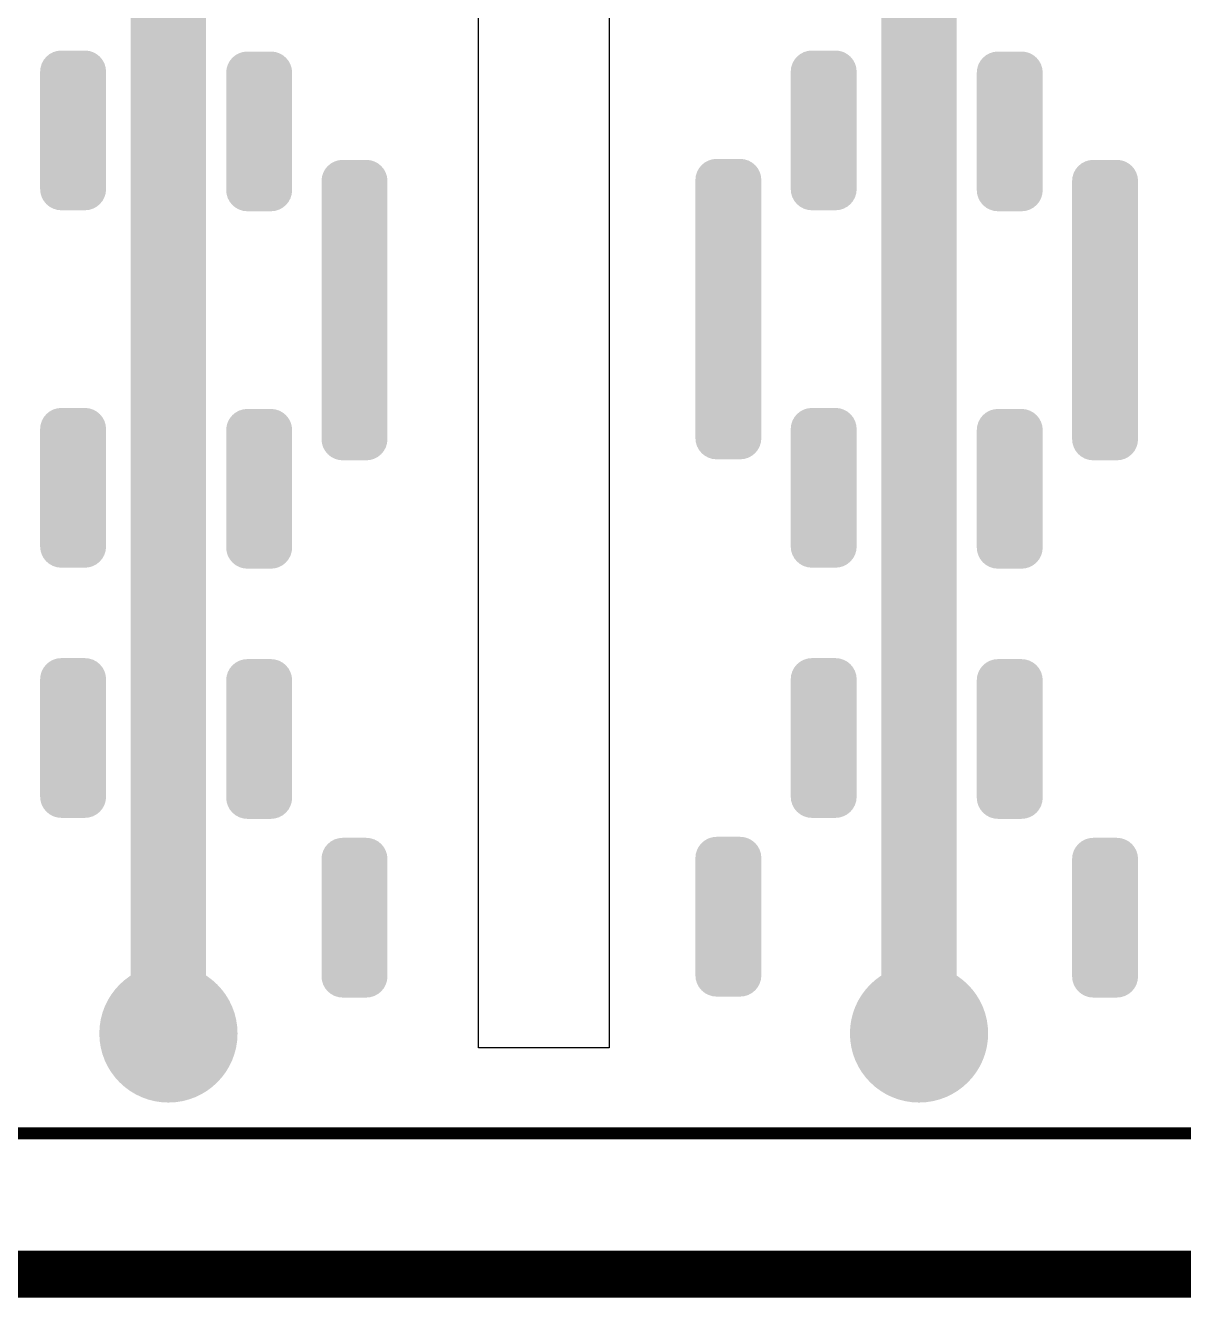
# Model space of a CAD drawing. Header units: inches. Extents: x -0.01 to 3.95, y -0.11 to 1.88.
# Drawn here: x 0.49 to 0.976, y -0.107 to 0.426 of the extents above; entities that cross this region are included whole.
import ezdxf

# ---------------------------------------------------------------- set-up
doc = ezdxf.new("R2010")
doc.units = ezdxf.units.IN
doc.header["$MEASUREMENT"] = 0
for name, color, linetype in [('Board Outline', 216, 'Continuous'), ('Bottom Layer', 5, 'Continuous'), ('Bottom Solder', 6, 'Continuous'), ('Top Layer', 1, 'Continuous'), ('Top Overlay', 2, 'Continuous'), ('Top Paste', 8, 'Continuous'), ('Top Solder', 216, 'Continuous'), ('Via Holes', 16, 'Continuous')]:
    doc.layers.add(name, color=color, linetype=linetype)

msp = doc.modelspace()

# ---------------------------------------------------------------- hatches: boundary and pattern name
at = {"layer": 'Bottom Layer'}
h = msp.add_hatch(color=5, dxfattribs=at)
edge = h.paths.add_edge_path()
edge.add_arc((0.54996, 0.00336), 0.025, 0, 360)
h = msp.add_hatch(color=5, dxfattribs=at)
edge = h.paths.add_edge_path()
edge.add_arc((0.86492, 0.00336), 0.025, 0, 360)
at = {"layer": 'Bottom Solder'}
h = msp.add_hatch(color=6, dxfattribs=at)
edge = h.paths.add_edge_path()
edge.add_arc((0.54996, 0.00336), 0.029, 0, 360)
h = msp.add_hatch(color=6, dxfattribs=at)
edge = h.paths.add_edge_path()
edge.add_arc((0.86492, 0.00336), 0.029, 0, 360)
at = {"layer": 'Top Layer'}
h = msp.add_hatch(color=1, dxfattribs=at)
edge = h.paths.add_edge_path()
edge.add_arc((0.54406, 1.70551), 0.00591, 90, 180)
edge.add_line((0.53815, 1.70551), (0.53815, 0.00472))
edge.add_arc((0.54406, 0.00472), 0.00591, 180, 270)
edge.add_line((0.54406, -0.00118), (0.55587, -0.00118))
edge.add_arc((0.55587, 0.00472), 0.00591, 270, 360)
edge.add_line((0.56177, 0.00472), (0.56177, 1.70551))
edge.add_arc((0.55587, 1.70551), 0.00591, 0, 90)
edge.add_line((0.55587, 1.71141), (0.54406, 1.71141))
h = msp.add_hatch(color=1, dxfattribs=at)
edge = h.paths.add_edge_path()
edge.add_arc((0.85902, 1.70551), 0.00591, 90, 180)
edge.add_line((0.85311, 1.70551), (0.85311, 0.00472))
edge.add_arc((0.85902, 0.00472), 0.00591, 180, 270)
edge.add_line((0.85902, -0.00118), (0.87083, -0.00118))
edge.add_arc((0.87083, 0.00472), 0.00591, 270, 360)
edge.add_line((0.87673, 0.00472), (0.87673, 1.70551))
edge.add_arc((0.87083, 1.70551), 0.00591, 0, 90)
edge.add_line((0.87083, 1.71141), (0.85902, 1.71141))
h = msp.add_hatch(color=1, dxfattribs=at)
edge = h.paths.add_edge_path()
edge.add_arc((0.50504, 0.40697), 0.00492, 90, 180)
edge.add_line((0.50012, 0.40697), (0.50012, 0.35775))
edge.add_arc((0.50504, 0.35775), 0.00492, 180, 270)
edge.add_line((0.50504, 0.35283), (0.51488, 0.35283))
edge.add_arc((0.51488, 0.35775), 0.00492, 270, 360)
edge.add_line((0.5198, 0.35775), (0.5198, 0.40697))
edge.add_arc((0.51488, 0.40697), 0.00492, 0, 90)
edge.add_line((0.51488, 0.41189), (0.50504, 0.41189))
h = msp.add_hatch(color=1, dxfattribs=at)
edge = h.paths.add_edge_path()
edge.add_arc((0.59295, 0.35734), 0.00492, 270, 360)
edge.add_line((0.59787, 0.35734), (0.59787, 0.40655))
edge.add_arc((0.59295, 0.40655), 0.00492, 0, 90)
edge.add_line((0.59295, 0.41147), (0.58311, 0.41147))
edge.add_arc((0.58311, 0.40655), 0.00492, 90, 180)
edge.add_line((0.57819, 0.40655), (0.57819, 0.35734))
edge.add_arc((0.58311, 0.35734), 0.00492, 180, 270)
edge.add_line((0.58311, 0.35242), (0.59295, 0.35242))
h = msp.add_hatch(color=1, dxfattribs=at)
edge = h.paths.add_edge_path()
edge.add_arc((0.82, 0.40697), 0.00492, 90, 180)
edge.add_line((0.81508, 0.40697), (0.81508, 0.35775))
edge.add_arc((0.82, 0.35775), 0.00492, 180, 270)
edge.add_line((0.82, 0.35283), (0.82984, 0.35283))
edge.add_arc((0.82984, 0.35775), 0.00492, 270, 360)
edge.add_line((0.83476, 0.35775), (0.83476, 0.40697))
edge.add_arc((0.82984, 0.40697), 0.00492, 0, 90)
edge.add_line((0.82984, 0.41189), (0.82, 0.41189))
h = msp.add_hatch(color=1, dxfattribs=at)
edge = h.paths.add_edge_path()
edge.add_arc((0.90791, 0.35734), 0.00492, 270, 360)
edge.add_line((0.91283, 0.35734), (0.91283, 0.40655))
edge.add_arc((0.90791, 0.40655), 0.00492, 0, 90)
edge.add_line((0.90791, 0.41147), (0.89807, 0.41147))
edge.add_arc((0.89807, 0.40655), 0.00492, 90, 180)
edge.add_line((0.89315, 0.40655), (0.89315, 0.35734))
edge.add_arc((0.89807, 0.35734), 0.00492, 180, 270)
edge.add_line((0.89807, 0.35242), (0.90791, 0.35242))
h = msp.add_hatch(color=1, dxfattribs=at)
edge = h.paths.add_edge_path()
edge.add_arc((0.63295, 0.25281), 0.00492, 270, 360)
edge.add_line((0.63787, 0.25281), (0.63787, 0.36108))
edge.add_arc((0.63295, 0.36108), 0.00492, 0, 90)
edge.add_line((0.63295, 0.366), (0.62311, 0.366))
edge.add_arc((0.62311, 0.36108), 0.00492, 90, 180)
edge.add_line((0.61819, 0.36108), (0.61819, 0.25281))
edge.add_arc((0.62311, 0.25281), 0.00492, 180, 270)
edge.add_line((0.62311, 0.24789), (0.63295, 0.24789))
h = msp.add_hatch(color=1, dxfattribs=at)
edge = h.paths.add_edge_path()
edge.add_arc((0.78, 0.36149), 0.00492, 90, 180)
edge.add_line((0.77508, 0.36149), (0.77508, 0.25323))
edge.add_arc((0.78, 0.25323), 0.00492, 180, 270)
edge.add_line((0.78, 0.2483), (0.78984, 0.2483))
edge.add_arc((0.78984, 0.25323), 0.00492, 270, 360)
edge.add_line((0.79476, 0.25323), (0.79476, 0.36149))
edge.add_arc((0.78984, 0.36149), 0.00492, 0, 90)
edge.add_line((0.78984, 0.36641), (0.78, 0.36641))
h = msp.add_hatch(color=1, dxfattribs=at)
edge = h.paths.add_edge_path()
edge.add_arc((0.94791, 0.25281), 0.00492, 270, 360)
edge.add_line((0.95283, 0.25281), (0.95283, 0.36108))
edge.add_arc((0.94791, 0.36108), 0.00492, 0, 90)
edge.add_line((0.94791, 0.366), (0.93807, 0.366))
edge.add_arc((0.93807, 0.36108), 0.00492, 90, 180)
edge.add_line((0.93315, 0.36108), (0.93315, 0.25281))
edge.add_arc((0.93807, 0.25281), 0.00492, 180, 270)
edge.add_line((0.93807, 0.24789), (0.94791, 0.24789))
h = msp.add_hatch(color=1, dxfattribs=at)
edge = h.paths.add_edge_path()
edge.add_arc((0.50504, 0.25697), 0.00492, 90, 180)
edge.add_line((0.50012, 0.25697), (0.50012, 0.20775))
edge.add_arc((0.50504, 0.20775), 0.00492, 180, 270)
edge.add_line((0.50504, 0.20283), (0.51488, 0.20283))
edge.add_arc((0.51488, 0.20775), 0.00492, 270, 360)
edge.add_line((0.5198, 0.20775), (0.5198, 0.25697))
edge.add_arc((0.51488, 0.25697), 0.00492, 0, 90)
edge.add_line((0.51488, 0.26189), (0.50504, 0.26189))
h = msp.add_hatch(color=1, dxfattribs=at)
edge = h.paths.add_edge_path()
edge.add_arc((0.82, 0.25697), 0.00492, 90, 180)
edge.add_line((0.81508, 0.25697), (0.81508, 0.20775))
edge.add_arc((0.82, 0.20775), 0.00492, 180, 270)
edge.add_line((0.82, 0.20283), (0.82984, 0.20283))
edge.add_arc((0.82984, 0.20775), 0.00492, 270, 360)
edge.add_line((0.83476, 0.20775), (0.83476, 0.25697))
edge.add_arc((0.82984, 0.25697), 0.00492, 0, 90)
edge.add_line((0.82984, 0.26189), (0.82, 0.26189))
h = msp.add_hatch(color=1, dxfattribs=at)
edge = h.paths.add_edge_path()
edge.add_arc((0.59295, 0.20734), 0.00492, 270, 360)
edge.add_line((0.59787, 0.20734), (0.59787, 0.25655))
edge.add_arc((0.59295, 0.25655), 0.00492, 0, 90)
edge.add_line((0.59295, 0.26147), (0.58311, 0.26147))
edge.add_arc((0.58311, 0.25655), 0.00492, 90, 180)
edge.add_line((0.57819, 0.25655), (0.57819, 0.20734))
edge.add_arc((0.58311, 0.20734), 0.00492, 180, 270)
edge.add_line((0.58311, 0.20242), (0.59295, 0.20242))
h = msp.add_hatch(color=1, dxfattribs=at)
edge = h.paths.add_edge_path()
edge.add_arc((0.90791, 0.20734), 0.00492, 270, 360)
edge.add_line((0.91283, 0.20734), (0.91283, 0.25655))
edge.add_arc((0.90791, 0.25655), 0.00492, 0, 90)
edge.add_line((0.90791, 0.26147), (0.89807, 0.26147))
edge.add_arc((0.89807, 0.25655), 0.00492, 90, 180)
edge.add_line((0.89315, 0.25655), (0.89315, 0.20734))
edge.add_arc((0.89807, 0.20734), 0.00492, 180, 270)
edge.add_line((0.89807, 0.20242), (0.90791, 0.20242))
h = msp.add_hatch(color=1, dxfattribs=at)
edge = h.paths.add_edge_path()
edge.add_arc((0.50504, 0.15197), 0.00492, 90, 180)
edge.add_line((0.50012, 0.15197), (0.50012, 0.10275))
edge.add_arc((0.50504, 0.10275), 0.00492, 180, 270)
edge.add_line((0.50504, 0.09783), (0.51488, 0.09783))
edge.add_arc((0.51488, 0.10275), 0.00492, 270, 360)
edge.add_line((0.5198, 0.10275), (0.5198, 0.15197))
edge.add_arc((0.51488, 0.15197), 0.00492, 0, 90)
edge.add_line((0.51488, 0.15689), (0.50504, 0.15689))
h = msp.add_hatch(color=1, dxfattribs=at)
edge = h.paths.add_edge_path()
edge.add_arc((0.59295, 0.10234), 0.00492, 270, 360)
edge.add_line((0.59787, 0.10234), (0.59787, 0.15155))
edge.add_arc((0.59295, 0.15155), 0.00492, 0, 90)
edge.add_line((0.59295, 0.15647), (0.58311, 0.15647))
edge.add_arc((0.58311, 0.15155), 0.00492, 90, 180)
edge.add_line((0.57819, 0.15155), (0.57819, 0.10234))
edge.add_arc((0.58311, 0.10234), 0.00492, 180, 270)
edge.add_line((0.58311, 0.09742), (0.59295, 0.09742))
h = msp.add_hatch(color=1, dxfattribs=at)
edge = h.paths.add_edge_path()
edge.add_arc((0.82, 0.15197), 0.00492, 90, 180)
edge.add_line((0.81508, 0.15197), (0.81508, 0.10275))
edge.add_arc((0.82, 0.10275), 0.00492, 180, 270)
edge.add_line((0.82, 0.09783), (0.82984, 0.09783))
edge.add_arc((0.82984, 0.10275), 0.00492, 270, 360)
edge.add_line((0.83476, 0.10275), (0.83476, 0.15197))
edge.add_arc((0.82984, 0.15197), 0.00492, 0, 90)
edge.add_line((0.82984, 0.15689), (0.82, 0.15689))
h = msp.add_hatch(color=1, dxfattribs=at)
edge = h.paths.add_edge_path()
edge.add_arc((0.90791, 0.10234), 0.00492, 270, 360)
edge.add_line((0.91283, 0.10234), (0.91283, 0.15155))
edge.add_arc((0.90791, 0.15155), 0.00492, 0, 90)
edge.add_line((0.90791, 0.15647), (0.89807, 0.15647))
edge.add_arc((0.89807, 0.15155), 0.00492, 90, 180)
edge.add_line((0.89315, 0.15155), (0.89315, 0.10234))
edge.add_arc((0.89807, 0.10234), 0.00492, 180, 270)
edge.add_line((0.89807, 0.09742), (0.90791, 0.09742))
h = msp.add_hatch(color=1, dxfattribs=at)
edge = h.paths.add_edge_path()
edge.add_arc((0.63295, 0.02734), 0.00492, 270, 360)
edge.add_line((0.63787, 0.02734), (0.63787, 0.07655))
edge.add_arc((0.63295, 0.07655), 0.00492, 0, 90)
edge.add_line((0.63295, 0.08147), (0.62311, 0.08147))
edge.add_arc((0.62311, 0.07655), 0.00492, 90, 180)
edge.add_line((0.61819, 0.07655), (0.61819, 0.02734))
edge.add_arc((0.62311, 0.02734), 0.00492, 180, 270)
edge.add_line((0.62311, 0.02242), (0.63295, 0.02242))
h = msp.add_hatch(color=1, dxfattribs=at)
edge = h.paths.add_edge_path()
edge.add_arc((0.78, 0.07697), 0.00492, 90, 180)
edge.add_line((0.77508, 0.07697), (0.77508, 0.02775))
edge.add_arc((0.78, 0.02775), 0.00492, 180, 270)
edge.add_line((0.78, 0.02283), (0.78984, 0.02283))
edge.add_arc((0.78984, 0.02775), 0.00492, 270, 360)
edge.add_line((0.79476, 0.02775), (0.79476, 0.07697))
edge.add_arc((0.78984, 0.07697), 0.00492, 0, 90)
edge.add_line((0.78984, 0.08189), (0.78, 0.08189))
h = msp.add_hatch(color=1, dxfattribs=at)
edge = h.paths.add_edge_path()
edge.add_arc((0.94791, 0.02734), 0.00492, 270, 360)
edge.add_line((0.95283, 0.02734), (0.95283, 0.07655))
edge.add_arc((0.94791, 0.07655), 0.00492, 0, 90)
edge.add_line((0.94791, 0.08147), (0.93807, 0.08147))
edge.add_arc((0.93807, 0.07655), 0.00492, 90, 180)
edge.add_line((0.93315, 0.07655), (0.93315, 0.02734))
edge.add_arc((0.93807, 0.02734), 0.00492, 180, 270)
edge.add_line((0.93807, 0.02242), (0.94791, 0.02242))
h = msp.add_hatch(color=1, dxfattribs=at)
edge = h.paths.add_edge_path()
edge.add_arc((0.54996, 0.00336), 0.025, 0, 360)
h = msp.add_hatch(color=1, dxfattribs=at)
edge = h.paths.add_edge_path()
edge.add_arc((0.86492, 0.00336), 0.025, 0, 360)
at = {"layer": 'Top Paste'}
h = msp.add_hatch(color=8, dxfattribs=at)
edge = h.paths.add_edge_path()
edge.add_arc((0.54406, 1.70551), 0.00591, 90, 180)
edge.add_line((0.53815, 1.70551), (0.53815, 0.00472))
edge.add_arc((0.54406, 0.00472), 0.00591, 180, 270)
edge.add_line((0.54406, -0.00118), (0.55587, -0.00118))
edge.add_arc((0.55587, 0.00472), 0.00591, 270, 360)
edge.add_line((0.56177, 0.00472), (0.56177, 1.70551))
edge.add_arc((0.55587, 1.70551), 0.00591, 0, 90)
edge.add_line((0.55587, 1.71141), (0.54406, 1.71141))
h = msp.add_hatch(color=8, dxfattribs=at)
edge = h.paths.add_edge_path()
edge.add_arc((0.85902, 1.70551), 0.00591, 90, 180)
edge.add_line((0.85311, 1.70551), (0.85311, 0.00472))
edge.add_arc((0.85902, 0.00472), 0.00591, 180, 270)
edge.add_line((0.85902, -0.00118), (0.87083, -0.00118))
edge.add_arc((0.87083, 0.00472), 0.00591, 270, 360)
edge.add_line((0.87673, 0.00472), (0.87673, 1.70551))
edge.add_arc((0.87083, 1.70551), 0.00591, 0, 90)
edge.add_line((0.87083, 1.71141), (0.85902, 1.71141))
h = msp.add_hatch(color=8, dxfattribs=at)
edge = h.paths.add_edge_path()
edge.add_arc((0.50504, 0.40697), 0.00492, 90, 180)
edge.add_line((0.50012, 0.40697), (0.50012, 0.35775))
edge.add_arc((0.50504, 0.35775), 0.00492, 180, 270)
edge.add_line((0.50504, 0.35283), (0.51488, 0.35283))
edge.add_arc((0.51488, 0.35775), 0.00492, 270, 360)
edge.add_line((0.5198, 0.35775), (0.5198, 0.40697))
edge.add_arc((0.51488, 0.40697), 0.00492, 0, 90)
edge.add_line((0.51488, 0.41189), (0.50504, 0.41189))
h = msp.add_hatch(color=8, dxfattribs=at)
edge = h.paths.add_edge_path()
edge.add_arc((0.59295, 0.35734), 0.00492, 270, 360)
edge.add_line((0.59787, 0.35734), (0.59787, 0.40655))
edge.add_arc((0.59295, 0.40655), 0.00492, 0, 90)
edge.add_line((0.59295, 0.41147), (0.58311, 0.41147))
edge.add_arc((0.58311, 0.40655), 0.00492, 90, 180)
edge.add_line((0.57819, 0.40655), (0.57819, 0.35734))
edge.add_arc((0.58311, 0.35734), 0.00492, 180, 270)
edge.add_line((0.58311, 0.35242), (0.59295, 0.35242))
h = msp.add_hatch(color=8, dxfattribs=at)
edge = h.paths.add_edge_path()
edge.add_arc((0.82, 0.40697), 0.00492, 90, 180)
edge.add_line((0.81508, 0.40697), (0.81508, 0.35775))
edge.add_arc((0.82, 0.35775), 0.00492, 180, 270)
edge.add_line((0.82, 0.35283), (0.82984, 0.35283))
edge.add_arc((0.82984, 0.35775), 0.00492, 270, 360)
edge.add_line((0.83476, 0.35775), (0.83476, 0.40697))
edge.add_arc((0.82984, 0.40697), 0.00492, 0, 90)
edge.add_line((0.82984, 0.41189), (0.82, 0.41189))
h = msp.add_hatch(color=8, dxfattribs=at)
edge = h.paths.add_edge_path()
edge.add_arc((0.90791, 0.35734), 0.00492, 270, 360)
edge.add_line((0.91283, 0.35734), (0.91283, 0.40655))
edge.add_arc((0.90791, 0.40655), 0.00492, 0, 90)
edge.add_line((0.90791, 0.41147), (0.89807, 0.41147))
edge.add_arc((0.89807, 0.40655), 0.00492, 90, 180)
edge.add_line((0.89315, 0.40655), (0.89315, 0.35734))
edge.add_arc((0.89807, 0.35734), 0.00492, 180, 270)
edge.add_line((0.89807, 0.35242), (0.90791, 0.35242))
h = msp.add_hatch(color=8, dxfattribs=at)
edge = h.paths.add_edge_path()
edge.add_arc((0.63295, 0.25281), 0.00492, 270, 360)
edge.add_line((0.63787, 0.25281), (0.63787, 0.36108))
edge.add_arc((0.63295, 0.36108), 0.00492, 0, 90)
edge.add_line((0.63295, 0.366), (0.62311, 0.366))
edge.add_arc((0.62311, 0.36108), 0.00492, 90, 180)
edge.add_line((0.61819, 0.36108), (0.61819, 0.25281))
edge.add_arc((0.62311, 0.25281), 0.00492, 180, 270)
edge.add_line((0.62311, 0.24789), (0.63295, 0.24789))
h = msp.add_hatch(color=8, dxfattribs=at)
edge = h.paths.add_edge_path()
edge.add_arc((0.78, 0.36149), 0.00492, 90, 180)
edge.add_line((0.77508, 0.36149), (0.77508, 0.25323))
edge.add_arc((0.78, 0.25323), 0.00492, 180, 270)
edge.add_line((0.78, 0.2483), (0.78984, 0.2483))
edge.add_arc((0.78984, 0.25323), 0.00492, 270, 360)
edge.add_line((0.79476, 0.25323), (0.79476, 0.36149))
edge.add_arc((0.78984, 0.36149), 0.00492, 0, 90)
edge.add_line((0.78984, 0.36641), (0.78, 0.36641))
h = msp.add_hatch(color=8, dxfattribs=at)
edge = h.paths.add_edge_path()
edge.add_arc((0.94791, 0.25281), 0.00492, 270, 360)
edge.add_line((0.95283, 0.25281), (0.95283, 0.36108))
edge.add_arc((0.94791, 0.36108), 0.00492, 0, 90)
edge.add_line((0.94791, 0.366), (0.93807, 0.366))
edge.add_arc((0.93807, 0.36108), 0.00492, 90, 180)
edge.add_line((0.93315, 0.36108), (0.93315, 0.25281))
edge.add_arc((0.93807, 0.25281), 0.00492, 180, 270)
edge.add_line((0.93807, 0.24789), (0.94791, 0.24789))
h = msp.add_hatch(color=8, dxfattribs=at)
edge = h.paths.add_edge_path()
edge.add_arc((0.50504, 0.25697), 0.00492, 90, 180)
edge.add_line((0.50012, 0.25697), (0.50012, 0.20775))
edge.add_arc((0.50504, 0.20775), 0.00492, 180, 270)
edge.add_line((0.50504, 0.20283), (0.51488, 0.20283))
edge.add_arc((0.51488, 0.20775), 0.00492, 270, 360)
edge.add_line((0.5198, 0.20775), (0.5198, 0.25697))
edge.add_arc((0.51488, 0.25697), 0.00492, 0, 90)
edge.add_line((0.51488, 0.26189), (0.50504, 0.26189))
h = msp.add_hatch(color=8, dxfattribs=at)
edge = h.paths.add_edge_path()
edge.add_arc((0.82, 0.25697), 0.00492, 90, 180)
edge.add_line((0.81508, 0.25697), (0.81508, 0.20775))
edge.add_arc((0.82, 0.20775), 0.00492, 180, 270)
edge.add_line((0.82, 0.20283), (0.82984, 0.20283))
edge.add_arc((0.82984, 0.20775), 0.00492, 270, 360)
edge.add_line((0.83476, 0.20775), (0.83476, 0.25697))
edge.add_arc((0.82984, 0.25697), 0.00492, 0, 90)
edge.add_line((0.82984, 0.26189), (0.82, 0.26189))
h = msp.add_hatch(color=8, dxfattribs=at)
edge = h.paths.add_edge_path()
edge.add_arc((0.59295, 0.20734), 0.00492, 270, 360)
edge.add_line((0.59787, 0.20734), (0.59787, 0.25655))
edge.add_arc((0.59295, 0.25655), 0.00492, 0, 90)
edge.add_line((0.59295, 0.26147), (0.58311, 0.26147))
edge.add_arc((0.58311, 0.25655), 0.00492, 90, 180)
edge.add_line((0.57819, 0.25655), (0.57819, 0.20734))
edge.add_arc((0.58311, 0.20734), 0.00492, 180, 270)
edge.add_line((0.58311, 0.20242), (0.59295, 0.20242))
h = msp.add_hatch(color=8, dxfattribs=at)
edge = h.paths.add_edge_path()
edge.add_arc((0.90791, 0.20734), 0.00492, 270, 360)
edge.add_line((0.91283, 0.20734), (0.91283, 0.25655))
edge.add_arc((0.90791, 0.25655), 0.00492, 0, 90)
edge.add_line((0.90791, 0.26147), (0.89807, 0.26147))
edge.add_arc((0.89807, 0.25655), 0.00492, 90, 180)
edge.add_line((0.89315, 0.25655), (0.89315, 0.20734))
edge.add_arc((0.89807, 0.20734), 0.00492, 180, 270)
edge.add_line((0.89807, 0.20242), (0.90791, 0.20242))
h = msp.add_hatch(color=8, dxfattribs=at)
edge = h.paths.add_edge_path()
edge.add_arc((0.50504, 0.15197), 0.00492, 90, 180)
edge.add_line((0.50012, 0.15197), (0.50012, 0.10275))
edge.add_arc((0.50504, 0.10275), 0.00492, 180, 270)
edge.add_line((0.50504, 0.09783), (0.51488, 0.09783))
edge.add_arc((0.51488, 0.10275), 0.00492, 270, 360)
edge.add_line((0.5198, 0.10275), (0.5198, 0.15197))
edge.add_arc((0.51488, 0.15197), 0.00492, 0, 90)
edge.add_line((0.51488, 0.15689), (0.50504, 0.15689))
h = msp.add_hatch(color=8, dxfattribs=at)
edge = h.paths.add_edge_path()
edge.add_arc((0.59295, 0.10234), 0.00492, 270, 360)
edge.add_line((0.59787, 0.10234), (0.59787, 0.15155))
edge.add_arc((0.59295, 0.15155), 0.00492, 0, 90)
edge.add_line((0.59295, 0.15647), (0.58311, 0.15647))
edge.add_arc((0.58311, 0.15155), 0.00492, 90, 180)
edge.add_line((0.57819, 0.15155), (0.57819, 0.10234))
edge.add_arc((0.58311, 0.10234), 0.00492, 180, 270)
edge.add_line((0.58311, 0.09742), (0.59295, 0.09742))
h = msp.add_hatch(color=8, dxfattribs=at)
edge = h.paths.add_edge_path()
edge.add_arc((0.82, 0.15197), 0.00492, 90, 180)
edge.add_line((0.81508, 0.15197), (0.81508, 0.10275))
edge.add_arc((0.82, 0.10275), 0.00492, 180, 270)
edge.add_line((0.82, 0.09783), (0.82984, 0.09783))
edge.add_arc((0.82984, 0.10275), 0.00492, 270, 360)
edge.add_line((0.83476, 0.10275), (0.83476, 0.15197))
edge.add_arc((0.82984, 0.15197), 0.00492, 0, 90)
edge.add_line((0.82984, 0.15689), (0.82, 0.15689))
h = msp.add_hatch(color=8, dxfattribs=at)
edge = h.paths.add_edge_path()
edge.add_arc((0.90791, 0.10234), 0.00492, 270, 360)
edge.add_line((0.91283, 0.10234), (0.91283, 0.15155))
edge.add_arc((0.90791, 0.15155), 0.00492, 0, 90)
edge.add_line((0.90791, 0.15647), (0.89807, 0.15647))
edge.add_arc((0.89807, 0.15155), 0.00492, 90, 180)
edge.add_line((0.89315, 0.15155), (0.89315, 0.10234))
edge.add_arc((0.89807, 0.10234), 0.00492, 180, 270)
edge.add_line((0.89807, 0.09742), (0.90791, 0.09742))
h = msp.add_hatch(color=8, dxfattribs=at)
edge = h.paths.add_edge_path()
edge.add_arc((0.63295, 0.02734), 0.00492, 270, 360)
edge.add_line((0.63787, 0.02734), (0.63787, 0.07655))
edge.add_arc((0.63295, 0.07655), 0.00492, 0, 90)
edge.add_line((0.63295, 0.08147), (0.62311, 0.08147))
edge.add_arc((0.62311, 0.07655), 0.00492, 90, 180)
edge.add_line((0.61819, 0.07655), (0.61819, 0.02734))
edge.add_arc((0.62311, 0.02734), 0.00492, 180, 270)
edge.add_line((0.62311, 0.02242), (0.63295, 0.02242))
h = msp.add_hatch(color=8, dxfattribs=at)
edge = h.paths.add_edge_path()
edge.add_arc((0.78, 0.07697), 0.00492, 90, 180)
edge.add_line((0.77508, 0.07697), (0.77508, 0.02775))
edge.add_arc((0.78, 0.02775), 0.00492, 180, 270)
edge.add_line((0.78, 0.02283), (0.78984, 0.02283))
edge.add_arc((0.78984, 0.02775), 0.00492, 270, 360)
edge.add_line((0.79476, 0.02775), (0.79476, 0.07697))
edge.add_arc((0.78984, 0.07697), 0.00492, 0, 90)
edge.add_line((0.78984, 0.08189), (0.78, 0.08189))
h = msp.add_hatch(color=8, dxfattribs=at)
edge = h.paths.add_edge_path()
edge.add_arc((0.94791, 0.02734), 0.00492, 270, 360)
edge.add_line((0.95283, 0.02734), (0.95283, 0.07655))
edge.add_arc((0.94791, 0.07655), 0.00492, 0, 90)
edge.add_line((0.94791, 0.08147), (0.93807, 0.08147))
edge.add_arc((0.93807, 0.07655), 0.00492, 90, 180)
edge.add_line((0.93315, 0.07655), (0.93315, 0.02734))
edge.add_arc((0.93807, 0.02734), 0.00492, 180, 270)
edge.add_line((0.93807, 0.02242), (0.94791, 0.02242))
at = {"layer": 'Top Solder'}
h = msp.add_hatch(color=216, dxfattribs=at)
edge = h.paths.add_edge_path()
edge.add_arc((0.54406, 1.70551), 0.00991, 90, 180)
edge.add_line((0.53415, 1.70551), (0.53415, 0.00472))
edge.add_arc((0.54406, 0.00472), 0.00991, 180, 270)
edge.add_line((0.54406, -0.00518), (0.55587, -0.00518))
edge.add_arc((0.55587, 0.00472), 0.00991, 270, 360)
edge.add_line((0.56577, 0.00472), (0.56577, 1.70551))
edge.add_arc((0.55587, 1.70551), 0.00991, 0, 90)
edge.add_line((0.55587, 1.71541), (0.54406, 1.71541))
h = msp.add_hatch(color=216, dxfattribs=at)
edge = h.paths.add_edge_path()
edge.add_arc((0.85902, 1.70551), 0.00991, 90, 180)
edge.add_line((0.84911, 1.70551), (0.84911, 0.00472))
edge.add_arc((0.85902, 0.00472), 0.00991, 180, 270)
edge.add_line((0.85902, -0.00518), (0.87083, -0.00518))
edge.add_arc((0.87083, 0.00472), 0.00991, 270, 360)
edge.add_line((0.88073, 0.00472), (0.88073, 1.70551))
edge.add_arc((0.87083, 1.70551), 0.00991, 0, 90)
edge.add_line((0.87083, 1.71541), (0.85902, 1.71541))
h = msp.add_hatch(color=216, dxfattribs=at)
edge = h.paths.add_edge_path()
edge.add_arc((0.50504, 0.40697), 0.00892, 90, 180)
edge.add_line((0.49612, 0.40697), (0.49612, 0.35775))
edge.add_arc((0.50504, 0.35775), 0.00892, 180, 270)
edge.add_line((0.50504, 0.34883), (0.51488, 0.34883))
edge.add_arc((0.51488, 0.35775), 0.00892, 270, 360)
edge.add_line((0.5238, 0.35775), (0.5238, 0.40697))
edge.add_arc((0.51488, 0.40697), 0.00892, 0, 90)
edge.add_line((0.51488, 0.41589), (0.50504, 0.41589))
h = msp.add_hatch(color=216, dxfattribs=at)
edge = h.paths.add_edge_path()
edge.add_arc((0.59295, 0.35734), 0.00892, 270, 360)
edge.add_line((0.60187, 0.35734), (0.60187, 0.40655))
edge.add_arc((0.59295, 0.40655), 0.00892, 0, 90)
edge.add_line((0.59295, 0.41547), (0.58311, 0.41547))
edge.add_arc((0.58311, 0.40655), 0.00892, 90, 180)
edge.add_line((0.57419, 0.40655), (0.57419, 0.35734))
edge.add_arc((0.58311, 0.35734), 0.00892, 180, 270)
edge.add_line((0.58311, 0.34842), (0.59295, 0.34842))
h = msp.add_hatch(color=216, dxfattribs=at)
edge = h.paths.add_edge_path()
edge.add_arc((0.82, 0.40697), 0.00892, 90, 180)
edge.add_line((0.81108, 0.40697), (0.81108, 0.35775))
edge.add_arc((0.82, 0.35775), 0.00892, 180, 270)
edge.add_line((0.82, 0.34883), (0.82984, 0.34883))
edge.add_arc((0.82984, 0.35775), 0.00892, 270, 360)
edge.add_line((0.83876, 0.35775), (0.83876, 0.40697))
edge.add_arc((0.82984, 0.40697), 0.00892, 0, 90)
edge.add_line((0.82984, 0.41589), (0.82, 0.41589))
h = msp.add_hatch(color=216, dxfattribs=at)
edge = h.paths.add_edge_path()
edge.add_arc((0.90791, 0.35734), 0.00892, 270, 360)
edge.add_line((0.91683, 0.35734), (0.91683, 0.40655))
edge.add_arc((0.90791, 0.40655), 0.00892, 0, 90)
edge.add_line((0.90791, 0.41547), (0.89807, 0.41547))
edge.add_arc((0.89807, 0.40655), 0.00892, 90, 180)
edge.add_line((0.88915, 0.40655), (0.88915, 0.35734))
edge.add_arc((0.89807, 0.35734), 0.00892, 180, 270)
edge.add_line((0.89807, 0.34842), (0.90791, 0.34842))
h = msp.add_hatch(color=216, dxfattribs=at)
edge = h.paths.add_edge_path()
edge.add_arc((0.63295, 0.25281), 0.00892, 270, 360)
edge.add_line((0.64187, 0.25281), (0.64187, 0.36108))
edge.add_arc((0.63295, 0.36108), 0.00892, 0, 90)
edge.add_line((0.63295, 0.37), (0.62311, 0.37))
edge.add_arc((0.62311, 0.36108), 0.00892, 90, 180)
edge.add_line((0.61419, 0.36108), (0.61419, 0.25281))
edge.add_arc((0.62311, 0.25281), 0.00892, 180, 270)
edge.add_line((0.62311, 0.24389), (0.63295, 0.24389))
h = msp.add_hatch(color=216, dxfattribs=at)
edge = h.paths.add_edge_path()
edge.add_arc((0.78, 0.36149), 0.00892, 90, 180)
edge.add_line((0.77108, 0.36149), (0.77108, 0.25323))
edge.add_arc((0.78, 0.25323), 0.00892, 180, 270)
edge.add_line((0.78, 0.2443), (0.78984, 0.2443))
edge.add_arc((0.78984, 0.25323), 0.00892, 270, 360)
edge.add_line((0.79876, 0.25323), (0.79876, 0.36149))
edge.add_arc((0.78984, 0.36149), 0.00892, 0, 90)
edge.add_line((0.78984, 0.37041), (0.78, 0.37041))
h = msp.add_hatch(color=216, dxfattribs=at)
edge = h.paths.add_edge_path()
edge.add_arc((0.94791, 0.25281), 0.00892, 270, 360)
edge.add_line((0.95683, 0.25281), (0.95683, 0.36108))
edge.add_arc((0.94791, 0.36108), 0.00892, 0, 90)
edge.add_line((0.94791, 0.37), (0.93807, 0.37))
edge.add_arc((0.93807, 0.36108), 0.00892, 90, 180)
edge.add_line((0.92915, 0.36108), (0.92915, 0.25281))
edge.add_arc((0.93807, 0.25281), 0.00892, 180, 270)
edge.add_line((0.93807, 0.24389), (0.94791, 0.24389))
h = msp.add_hatch(color=216, dxfattribs=at)
edge = h.paths.add_edge_path()
edge.add_arc((0.50504, 0.25697), 0.00892, 90, 180)
edge.add_line((0.49612, 0.25697), (0.49612, 0.20775))
edge.add_arc((0.50504, 0.20775), 0.00892, 180, 270)
edge.add_line((0.50504, 0.19883), (0.51488, 0.19883))
edge.add_arc((0.51488, 0.20775), 0.00892, 270, 360)
edge.add_line((0.5238, 0.20775), (0.5238, 0.25697))
edge.add_arc((0.51488, 0.25697), 0.00892, 0, 90)
edge.add_line((0.51488, 0.26589), (0.50504, 0.26589))
h = msp.add_hatch(color=216, dxfattribs=at)
edge = h.paths.add_edge_path()
edge.add_arc((0.59295, 0.20734), 0.00892, 270, 360)
edge.add_line((0.60187, 0.20734), (0.60187, 0.25655))
edge.add_arc((0.59295, 0.25655), 0.00892, 0, 90)
edge.add_line((0.59295, 0.26547), (0.58311, 0.26547))
edge.add_arc((0.58311, 0.25655), 0.00892, 90, 180)
edge.add_line((0.57419, 0.25655), (0.57419, 0.20734))
edge.add_arc((0.58311, 0.20734), 0.00892, 180, 270)
edge.add_line((0.58311, 0.19842), (0.59295, 0.19842))
h = msp.add_hatch(color=216, dxfattribs=at)
edge = h.paths.add_edge_path()
edge.add_arc((0.82, 0.25697), 0.00892, 90, 180)
edge.add_line((0.81108, 0.25697), (0.81108, 0.20775))
edge.add_arc((0.82, 0.20775), 0.00892, 180, 270)
edge.add_line((0.82, 0.19883), (0.82984, 0.19883))
edge.add_arc((0.82984, 0.20775), 0.00892, 270, 360)
edge.add_line((0.83876, 0.20775), (0.83876, 0.25697))
edge.add_arc((0.82984, 0.25697), 0.00892, 0, 90)
edge.add_line((0.82984, 0.26589), (0.82, 0.26589))
h = msp.add_hatch(color=216, dxfattribs=at)
edge = h.paths.add_edge_path()
edge.add_arc((0.90791, 0.20734), 0.00892, 270, 360)
edge.add_line((0.91683, 0.20734), (0.91683, 0.25655))
edge.add_arc((0.90791, 0.25655), 0.00892, 0, 90)
edge.add_line((0.90791, 0.26547), (0.89807, 0.26547))
edge.add_arc((0.89807, 0.25655), 0.00892, 90, 180)
edge.add_line((0.88915, 0.25655), (0.88915, 0.20734))
edge.add_arc((0.89807, 0.20734), 0.00892, 180, 270)
edge.add_line((0.89807, 0.19842), (0.90791, 0.19842))
h = msp.add_hatch(color=216, dxfattribs=at)
edge = h.paths.add_edge_path()
edge.add_arc((0.50504, 0.15197), 0.00892, 90, 180)
edge.add_line((0.49612, 0.15197), (0.49612, 0.10275))
edge.add_arc((0.50504, 0.10275), 0.00892, 180, 270)
edge.add_line((0.50504, 0.09383), (0.51488, 0.09383))
edge.add_arc((0.51488, 0.10275), 0.00892, 270, 360)
edge.add_line((0.5238, 0.10275), (0.5238, 0.15197))
edge.add_arc((0.51488, 0.15197), 0.00892, 0, 90)
edge.add_line((0.51488, 0.16089), (0.50504, 0.16089))
h = msp.add_hatch(color=216, dxfattribs=at)
edge = h.paths.add_edge_path()
edge.add_arc((0.59295, 0.10234), 0.00892, 270, 360)
edge.add_line((0.60187, 0.10234), (0.60187, 0.15155))
edge.add_arc((0.59295, 0.15155), 0.00892, 0, 90)
edge.add_line((0.59295, 0.16047), (0.58311, 0.16047))
edge.add_arc((0.58311, 0.15155), 0.00892, 90, 180)
edge.add_line((0.57419, 0.15155), (0.57419, 0.10234))
edge.add_arc((0.58311, 0.10234), 0.00892, 180, 270)
edge.add_line((0.58311, 0.09342), (0.59295, 0.09342))
h = msp.add_hatch(color=216, dxfattribs=at)
edge = h.paths.add_edge_path()
edge.add_arc((0.82, 0.15197), 0.00892, 90, 180)
edge.add_line((0.81108, 0.15197), (0.81108, 0.10275))
edge.add_arc((0.82, 0.10275), 0.00892, 180, 270)
edge.add_line((0.82, 0.09383), (0.82984, 0.09383))
edge.add_arc((0.82984, 0.10275), 0.00892, 270, 360)
edge.add_line((0.83876, 0.10275), (0.83876, 0.15197))
edge.add_arc((0.82984, 0.15197), 0.00892, 0, 90)
edge.add_line((0.82984, 0.16089), (0.82, 0.16089))
h = msp.add_hatch(color=216, dxfattribs=at)
edge = h.paths.add_edge_path()
edge.add_arc((0.90791, 0.10234), 0.00892, 270, 360)
edge.add_line((0.91683, 0.10234), (0.91683, 0.15155))
edge.add_arc((0.90791, 0.15155), 0.00892, 0, 90)
edge.add_line((0.90791, 0.16047), (0.89807, 0.16047))
edge.add_arc((0.89807, 0.15155), 0.00892, 90, 180)
edge.add_line((0.88915, 0.15155), (0.88915, 0.10234))
edge.add_arc((0.89807, 0.10234), 0.00892, 180, 270)
edge.add_line((0.89807, 0.09342), (0.90791, 0.09342))
h = msp.add_hatch(color=216, dxfattribs=at)
edge = h.paths.add_edge_path()
edge.add_arc((0.63295, 0.02734), 0.00892, 270, 360)
edge.add_line((0.64187, 0.02734), (0.64187, 0.07655))
edge.add_arc((0.63295, 0.07655), 0.00892, 0, 90)
edge.add_line((0.63295, 0.08547), (0.62311, 0.08547))
edge.add_arc((0.62311, 0.07655), 0.00892, 90, 180)
edge.add_line((0.61419, 0.07655), (0.61419, 0.02734))
edge.add_arc((0.62311, 0.02734), 0.00892, 180, 270)
edge.add_line((0.62311, 0.01842), (0.63295, 0.01842))
h = msp.add_hatch(color=216, dxfattribs=at)
edge = h.paths.add_edge_path()
edge.add_arc((0.78, 0.07697), 0.00892, 90, 180)
edge.add_line((0.77108, 0.07697), (0.77108, 0.02775))
edge.add_arc((0.78, 0.02775), 0.00892, 180, 270)
edge.add_line((0.78, 0.01883), (0.78984, 0.01883))
edge.add_arc((0.78984, 0.02775), 0.00892, 270, 360)
edge.add_line((0.79876, 0.02775), (0.79876, 0.07697))
edge.add_arc((0.78984, 0.07697), 0.00892, 0, 90)
edge.add_line((0.78984, 0.08589), (0.78, 0.08589))
h = msp.add_hatch(color=216, dxfattribs=at)
edge = h.paths.add_edge_path()
edge.add_arc((0.94791, 0.02734), 0.00892, 270, 360)
edge.add_line((0.95683, 0.02734), (0.95683, 0.07655))
edge.add_arc((0.94791, 0.07655), 0.00892, 0, 90)
edge.add_line((0.94791, 0.08547), (0.93807, 0.08547))
edge.add_arc((0.93807, 0.07655), 0.00892, 90, 180)
edge.add_line((0.92915, 0.07655), (0.92915, 0.02734))
edge.add_arc((0.93807, 0.02734), 0.00892, 180, 270)
edge.add_line((0.93807, 0.01842), (0.94791, 0.01842))
h = msp.add_hatch(color=216, dxfattribs=at)
edge = h.paths.add_edge_path()
edge.add_arc((0.54996, 0.00336), 0.029, 0, 360)
h = msp.add_hatch(color=216, dxfattribs=at)
edge = h.paths.add_edge_path()
edge.add_arc((0.86492, 0.00336), 0.029, 0, 360)
at = {"layer": 'Via Holes'}
h = msp.add_hatch(color=7, dxfattribs=at)
edge = h.paths.add_edge_path()
edge.add_arc((0.54996, 0.00336), 0.014, 0, 360)
h = msp.add_hatch(color=7, dxfattribs=at)
edge = h.paths.add_edge_path()
edge.add_arc((0.86492, 0.00336), 0.014, 0, 360)

# ---------------------------------------------------------------- linework, layer by layer
at = {"layer": 'Board Outline', "const_width": 0.01969}
msp.add_lwpolyline([(0.0794, -0.09764), (3.85761, -0.09764)], dxfattribs=at)
at = {"layer": 'Top Layer'}
for p, q in [((0.68, -0.00264), (0.68, 1.75)), ((0.73496, 1.75), (0.73496, -0.00264)), ((0.73496, -0.00264), (0.68, -0.00264)), ((0.1394, -0.03859), (3.79761, -0.03859)), ((3.85408, -0.09764), (0.0794, -0.09764))]:
    msp.add_line(p, q, dxfattribs=at)
at = {"layer": 'Top Overlay', "const_width": 0.005}
msp.add_lwpolyline([(0.1394, -0.03859), (3.79761, -0.03859)], dxfattribs=at)
at = {"layer": 'Top Solder'}
for p, q in [((0.1394, -0.03859), (3.79761, -0.03859)), ((3.85408, -0.09764), (0.0794, -0.09764))]:
    msp.add_line(p, q, dxfattribs=at)

doc.saveas('drawing.dxf')
